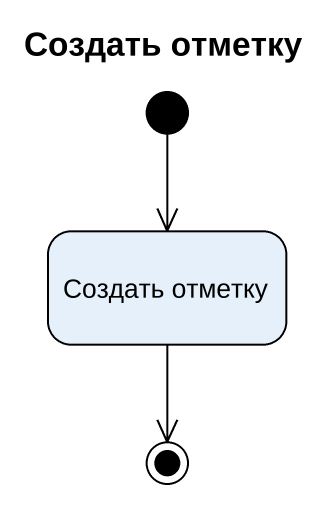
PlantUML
@startuml
title Создать отметку
hide empty description
state "Создать отметку" as Создать_отметку
[*] --> Создать_отметку
Создать_отметку --> [*]
@enduml
